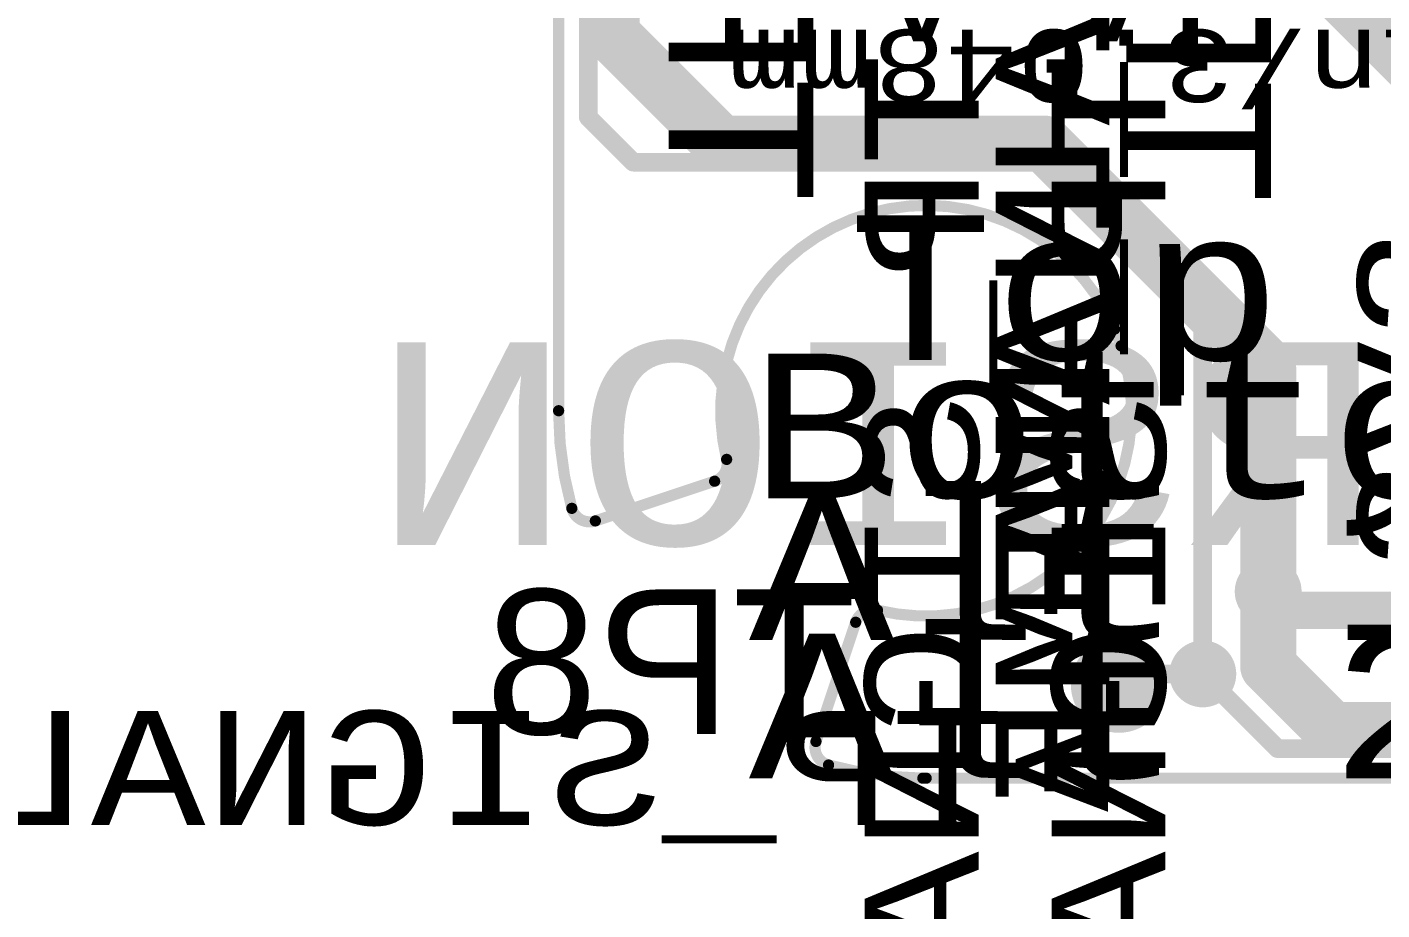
# Model space of a CAD drawing. Header units: inches. Extents: x -2.12 to 4.45, y -3.15 to 1.57.
# Drawn here: x -1.132 to -0.406, y -1.566 to -1.093 of the extents above; entities that cross this region are included whole.
import ezdxf

# ---------------------------------------------------------------- set-up
doc = ezdxf.new("R2010")
doc.units = ezdxf.units.IN
doc.header["$MEASUREMENT"] = 0
for name, color, linetype in [('Bottom', 5, 'Continuous'), ('Bottom 3D Body', 56, 'Continuous'), ('Bottom Overlay', 54, 'Continuous'), ('Bottom Paste', 16, 'Continuous'), ('Bottom Solder', 6, 'Continuous'), ('Bottom Value', 56, 'Continuous'), ('Dimension', 6, 'Continuous'), ('Keep-Out Layer', 6, 'Continuous'), ('Measures', 56, 'Continuous'), ('Top', 1, 'Continuous'), ('Top Solder', 216, 'Continuous'), ('tPlace', 56, 'Continuous'), ('Via Holes', 16, 'Continuous')]:
    doc.layers.add(name, color=color, linetype=linetype)
doc.styles.add('Arial', font='', dxfattribs={"height": 0.2})
doc.styles.add('Courier New', font='', dxfattribs={"height": 0.2})
doc.styles.get('Arial').set_extended_font_data('Arial')
doc.styles.get('Courier New').set_extended_font_data('Courier New')

# ---------------------------------------------------------------- blocks, each defined once
blk = doc.blocks.new('TP11R_B_38')
at = {"layer": 'Bottom'}
h = blk.add_hatch(color=5, dxfattribs=at)
edge = h.paths.add_edge_path()
edge.add_arc((0, 0), 0.02166, 0, 360)
at = {"layer": 'Bottom Paste'}
h = blk.add_hatch(color=16, dxfattribs=at)
edge = h.paths.add_edge_path()
edge.add_arc((0, 0), 0.02166, 0, 360)
at = {"layer": 'Bottom Solder'}
h = blk.add_hatch(color=6, dxfattribs=at)
edge = h.paths.add_edge_path()
edge.add_arc((0, 0), 0.02566, 0, 360)
at = {"layer": 'Bottom 3D Body', "style": 'Courier New', "text_generation_flag": 2}
blk.add_text('>TP_SIGNAL_NAME', height=0.0610235, rotation=180, dxfattribs=at).set_placement((0, 0.075))
blk = doc.blocks.new('TO_236AB_NEX_L_53')
at = {"layer": 'Measures', "style": 'Courier New'}
for s, p in [('Top Padstyle: RX19Y34D0T', (-0.53, -0.306)), ('Bottom Padstyle: RX19Y34D0T', (-0.583, -0.38)), ('Alt 1 Padstyle: OX60Y90D30P', (-0.583, -0.456)), ('Alt 2 Padstyle: OX90Y60D30P', (-0.583, -0.53))]:
    blk.add_text(s, height=0.0775, dxfattribs=at).set_placement(p)
blk = doc.blocks.new('TP11R_B_74')
at = {"layer": 'Bottom 3D Body', "style": 'Courier New', "text_generation_flag": 2}
blk.add_text('>TP_SIGNAL_NAME', height=0.0610235, rotation=-180, dxfattribs=at).set_placement((0, 0.075))
blk = doc.blocks.new('TP11R_B_75')
at = {"layer": 'Bottom 3D Body', "style": 'Courier New', "text_generation_flag": 2}
blk.add_text('>TP_SIGNAL_NAME', height=0.0610235, rotation=-180, dxfattribs=at).set_placement((0, 0.075))
blk = doc.blocks.new('TP11R_B_76')
at = {"layer": 'Bottom 3D Body', "style": 'Courier New', "text_generation_flag": 2}
blk.add_text('>TP_SIGNAL_NAME', height=0.0610235, rotation=-180, dxfattribs=at).set_placement((0, 0.075))
blk = doc.blocks.new('TP11R_B_77')
at = {"layer": 'Bottom 3D Body', "style": 'Courier New', "text_generation_flag": 2}
blk.add_text('>TP_SIGNAL_NAME', height=0.0610235, rotation=-180, dxfattribs=at).set_placement((0, 0.075))
blk = doc.blocks.new('TO_236_VIS_L_86')
at = {"layer": 'Measures', "style": 'Courier New'}
blk.add_text('0.12in/3.048mm', height=0.03875, dxfattribs=at).set_placement((-0.148, 0.272))

msp = doc.modelspace()

# ---------------------------------------------------------------- hatches: boundary and pattern name
at = {"layer": 'Bottom'}
h = msp.add_hatch(color=5, dxfattribs=at)
edge = h.paths.add_edge_path()
edge.add_arc((-0.4672, -1.39561), 0.013905, 0, 360)
h = msp.add_hatch(color=5, dxfattribs=at)
edge = h.paths.add_edge_path()
edge.add_arc((-0.5022, -1.43974), 0.013905, 0, 360)
at = {"layer": 'Bottom Solder'}
h = msp.add_hatch(color=6, dxfattribs=at)
edge = h.paths.add_edge_path()
edge.add_arc((-0.4672, -1.39561), 0.017905, 0, 360)
h = msp.add_hatch(color=6, dxfattribs=at)
edge = h.paths.add_edge_path()
edge.add_arc((-0.5022, -1.43974), 0.017905, 0, 360)
at = {"layer": 'Top'}
h = msp.add_hatch(color=1, dxfattribs=at)
edge = h.paths.add_edge_path()
edge.add_arc((-0.4672, -1.39561), 0.013905, 0, 360)
h = msp.add_hatch(color=1, dxfattribs=at)
edge = h.paths.add_edge_path()
edge.add_arc((-0.5022, -1.43974), 0.013905, 0, 360)
at = {"layer": 'Top Solder'}
h = msp.add_hatch(color=216, dxfattribs=at)
edge = h.paths.add_edge_path()
edge.add_arc((-0.4672, -1.39561), 0.017905, 0, 360)
h = msp.add_hatch(color=216, dxfattribs=at)
edge = h.paths.add_edge_path()
edge.add_arc((-0.5022, -1.43974), 0.017905, 0, 360)
at = {"layer": 'Via Holes'}
h = msp.add_hatch(color=7, dxfattribs=at)
edge = h.paths.add_edge_path()
edge.add_arc((-0.4672, -1.39561), 0.005905, 0, 360)
h = msp.add_hatch(color=7, dxfattribs=at)
edge = h.paths.add_edge_path()
edge.add_arc((-0.5022, -1.43974), 0.005905, 0, 360)

# ---------------------------------------------------------------- linework, layer by layer
at = {"layer": 'Bottom'}
for points, const_width in [([(-0.81876, -1.09717), (-0.81876, -0.78217)], 0.03), ([(-0.81876, -1.09717), (-0.76033, -1.15561)], 0.03), ([(-0.76033, -1.15561), (-0.5872, -1.15561)], 0.03), ([(-0.5872, -1.15561), (-0.4672, -1.27561)], 0.03), ([(-0.4672, -1.39561), (-0.4672, -1.27561)], 0.03), ([(-0.4672, -1.43561), (-0.4672, -1.39561)], 0.03), ([(-0.4672, -1.43561), (-0.43307, -1.46974)], 0.03), ([(-0.5472, -1.44561), (-0.53385, -1.43974)], 0.01), ([(-0.53385, -1.43974), (-0.5022, -1.43974)], 0.01), ([(-0.43307, -1.46974), (0.46367, -1.46974)], 0.03)]:
    msp.add_lwpolyline(points, dxfattribs=dict(at, const_width=const_width))
for points, const_width in [([(-0.82626, -1.09717, 1), (-0.81126, -1.09717, 1)], 0.015), ([(-0.82626, -1.09717, 1), (-0.81126, -1.09717, 1)], 0.015), ([(-0.76783, -1.15561, 1), (-0.75283, -1.15561, 1)], 0.015), ([(-0.76783, -1.15561, 1), (-0.75283, -1.15561, 1)], 0.015), ([(-0.5947, -1.15561, 1), (-0.5797, -1.15561, 1)], 0.015), ([(-0.5947, -1.15561, 1), (-0.5797, -1.15561, 1)], 0.015), ([(-0.4747, -1.27561, 1), (-0.4597, -1.27561, 1)], 0.015), ([(-0.4747, -1.27561, 1), (-0.4597, -1.27561, 1)], 0.015), ([(-0.4747, -1.39561, 1), (-0.4597, -1.39561, 1)], 0.015), ([(-0.4747, -1.39561, 1), (-0.4597, -1.39561, 1)], 0.015), ([(-0.4747, -1.43561, 1), (-0.4597, -1.43561, 1)], 0.015), ([(-0.4747, -1.43561, 1), (-0.4597, -1.43561, 1)], 0.015), ([(-0.53635, -1.43974, 1), (-0.53135, -1.43974, 1)], 0.005), ([(-0.53635, -1.43974, 1), (-0.53135, -1.43974, 1)], 0.005), ([(-0.5047, -1.43974, 1), (-0.4997, -1.43974, 1)], 0.005), ([(-0.5497, -1.44561, 1), (-0.5447, -1.44561, 1)], 0.005), ([(-0.44057, -1.46974, 1), (-0.42557, -1.46974, 1)], 0.015), ([(-0.44057, -1.46974, 1), (-0.42557, -1.46974, 1)], 0.015)]:
    msp.add_lwpolyline(points, format="xyb", close=True, dxfattribs=dict(at, const_width=const_width))
at = {"layer": 'Dimension', "const_width": 0.006}
for points in [[(-0.8472, -1.29876), (-0.8472, 0.07919)], [(-0.54941, -1.25503), (-0.54598, -1.26399)], [(-0.82753, -1.35778), (-0.76366, -1.33651)], [(-0.70937, -1.47594), (-0.6881, -1.41207)], [(-0.65214, -1.4956), (-0.65035, -1.49561)], [(-0.65035, -1.49561), (2.89296, -1.49561)]]:
    msp.add_lwpolyline(points, dxfattribs=at)
for points in [[(-0.75722, -1.32483, -0.918669), (-0.54941, -1.25503)], [(-0.54598, -1.26399, -0.5898417), (-0.67642, -1.40563)], [(-0.84013, -1.35105, -0.067325), (-0.8472, -1.29876)], [(-0.75722, -1.32483, -0.3903332), (-0.76366, -1.33651)], [(-0.82753, -1.35778, -0.4297176), (-0.84013, -1.35105)], [(-0.6881, -1.41207, -0.3903271), (-0.67642, -1.40563)], [(-0.70264, -1.48854, -0.4297233), (-0.70937, -1.47594)], [(-0.65214, -1.4956, -0.0650338), (-0.70264, -1.48854)]]:
    msp.add_lwpolyline(points, format="xyb", dxfattribs=at)
at = {"layer": 'Dimension', "const_width": 0.003}
for points in [[(-0.55091, -1.25503, 1), (-0.54791, -1.25503, 1)], [(-0.55091, -1.25503, 1), (-0.54791, -1.25503, 1)], [(-0.54748, -1.26399, 1), (-0.54448, -1.26399, 1)], [(-0.54748, -1.26399, 1), (-0.54448, -1.26399, 1)], [(-0.8487, -1.29876, 1), (-0.8457, -1.29876, 1)], [(-0.8487, -1.29876, 1), (-0.8457, -1.29876, 1)], [(-0.75872, -1.32483, 1), (-0.75572, -1.32483, 1)], [(-0.75872, -1.32483, 1), (-0.75572, -1.32483, 1)], [(-0.76516, -1.33651, 1), (-0.76216, -1.33651, 1)], [(-0.76516, -1.33651, 1), (-0.76216, -1.33651, 1)], [(-0.84163, -1.35105, 1), (-0.83863, -1.35105, 1)], [(-0.84163, -1.35105, 1), (-0.83863, -1.35105, 1)], [(-0.82903, -1.35778, 1), (-0.82603, -1.35778, 1)], [(-0.82903, -1.35778, 1), (-0.82603, -1.35778, 1)], [(-0.67792, -1.40563, 1), (-0.67492, -1.40563, 1)], [(-0.67792, -1.40563, 1), (-0.67492, -1.40563, 1)], [(-0.6896, -1.41207, 1), (-0.6866, -1.41207, 1)], [(-0.6896, -1.41207, 1), (-0.6866, -1.41207, 1)], [(-0.71087, -1.47594, 1), (-0.70787, -1.47594, 1)], [(-0.71087, -1.47594, 1), (-0.70787, -1.47594, 1)], [(-0.70414, -1.48854, 1), (-0.70114, -1.48854, 1)], [(-0.70414, -1.48854, 1), (-0.70114, -1.48854, 1)], [(-0.65364, -1.4956, 1), (-0.65064, -1.4956, 1)], [(-0.65364, -1.4956, 1), (-0.65064, -1.4956, 1)], [(-0.65185, -1.49561, 1), (-0.64885, -1.49561, 1)], [(-0.65185, -1.49561, 1), (-0.64885, -1.49561, 1)]]:
    msp.add_lwpolyline(points, format="xyb", close=True, dxfattribs=at)
at = {"layer": 'Keep-Out Layer', "const_width": 0.006}
for points in [[(-0.8472, -1.29876), (-0.8472, 0.07919)], [(-0.54941, -1.25503), (-0.54598, -1.26399)], [(-0.82753, -1.35778), (-0.76366, -1.33651)], [(-0.70937, -1.47594), (-0.6881, -1.41207)], [(-0.65214, -1.4956), (-0.65035, -1.49561)], [(-0.65035, -1.49561), (2.89296, -1.49561)]]:
    msp.add_lwpolyline(points, dxfattribs=at)
for points in [[(-0.75722, -1.32483, -0.918669), (-0.54941, -1.25503)], [(-0.54598, -1.26399, -0.5898417), (-0.67642, -1.40563)], [(-0.84013, -1.35105, -0.067325), (-0.8472, -1.29876)], [(-0.75722, -1.32483, -0.3903332), (-0.76366, -1.33651)], [(-0.82753, -1.35778, -0.4297176), (-0.84013, -1.35105)], [(-0.6881, -1.41207, -0.3903271), (-0.67642, -1.40563)], [(-0.70264, -1.48854, -0.4297233), (-0.70937, -1.47594)], [(-0.65214, -1.4956, -0.0650338), (-0.70264, -1.48854)]]:
    msp.add_lwpolyline(points, format="xyb", dxfattribs=at)
at = {"layer": 'Keep-Out Layer', "const_width": 0.003}
for points in [[(-0.55091, -1.25503, 1), (-0.54791, -1.25503, 1)], [(-0.55091, -1.25503, 1), (-0.54791, -1.25503, 1)], [(-0.54748, -1.26399, 1), (-0.54448, -1.26399, 1)], [(-0.54748, -1.26399, 1), (-0.54448, -1.26399, 1)], [(-0.8487, -1.29876, 1), (-0.8457, -1.29876, 1)], [(-0.8487, -1.29876, 1), (-0.8457, -1.29876, 1)], [(-0.75872, -1.32483, 1), (-0.75572, -1.32483, 1)], [(-0.75872, -1.32483, 1), (-0.75572, -1.32483, 1)], [(-0.76516, -1.33651, 1), (-0.76216, -1.33651, 1)], [(-0.76516, -1.33651, 1), (-0.76216, -1.33651, 1)], [(-0.84163, -1.35105, 1), (-0.83863, -1.35105, 1)], [(-0.84163, -1.35105, 1), (-0.83863, -1.35105, 1)], [(-0.82903, -1.35778, 1), (-0.82603, -1.35778, 1)], [(-0.82903, -1.35778, 1), (-0.82603, -1.35778, 1)], [(-0.67792, -1.40563, 1), (-0.67492, -1.40563, 1)], [(-0.67792, -1.40563, 1), (-0.67492, -1.40563, 1)], [(-0.6896, -1.41207, 1), (-0.6866, -1.41207, 1)], [(-0.6896, -1.41207, 1), (-0.6866, -1.41207, 1)], [(-0.71087, -1.47594, 1), (-0.70787, -1.47594, 1)], [(-0.71087, -1.47594, 1), (-0.70787, -1.47594, 1)], [(-0.70414, -1.48854, 1), (-0.70114, -1.48854, 1)], [(-0.70414, -1.48854, 1), (-0.70114, -1.48854, 1)], [(-0.65364, -1.4956, 1), (-0.65064, -1.4956, 1)], [(-0.65364, -1.4956, 1), (-0.65064, -1.4956, 1)], [(-0.65185, -1.49561, 1), (-0.64885, -1.49561, 1)], [(-0.65185, -1.49561, 1), (-0.64885, -1.49561, 1)]]:
    msp.add_lwpolyline(points, format="xyb", close=True, dxfattribs=at)
at = {"layer": 'Top'}
for points, const_width in [([(-0.83133, -1.14148), (-0.83133, -0.54561)], 0.01), ([(-0.54594, -0.94435), (-0.3622, -1.12809)], 0.05), ([(-0.83133, -1.14148), (-0.8072, -1.16561)], 0.01), ([(-0.8072, -1.16561), (-0.5672, -1.16561)], 0.01), ([(-0.5672, -1.16561), (-0.5022, -1.23061)], 0.01), ([(-0.5022, -1.43974), (-0.5022, -1.23061)], 0.01), ([(-0.4672, -1.39561), (-0.4572, -1.40561)], 0.02), ([(-0.4572, -1.40561), (-0.2902, -1.40561)], 0.02), ([(-0.5022, -1.43974), (-0.4622, -1.47974)], 0.01), ([(-0.4622, -1.47974), (0.69889, -1.47974)], 0.01)]:
    msp.add_lwpolyline(points, dxfattribs=dict(at, const_width=const_width))
for points, const_width in [([(-0.83383, -1.14148, 1), (-0.82883, -1.14148, 1)], 0.005), ([(-0.83383, -1.14148, 1), (-0.82883, -1.14148, 1)], 0.005), ([(-0.8097, -1.16561, 1), (-0.8047, -1.16561, 1)], 0.005), ([(-0.8097, -1.16561, 1), (-0.8047, -1.16561, 1)], 0.005), ([(-0.5697, -1.16561, 1), (-0.5647, -1.16561, 1)], 0.005), ([(-0.5697, -1.16561, 1), (-0.5647, -1.16561, 1)], 0.005), ([(-0.5047, -1.23061, 1), (-0.4997, -1.23061, 1)], 0.005), ([(-0.5047, -1.23061, 1), (-0.4997, -1.23061, 1)], 0.005), ([(-0.4722, -1.39561, 1), (-0.4622, -1.39561, 1)], 0.01), ([(-0.4622, -1.40561, 1), (-0.4522, -1.40561, 1)], 0.01), ([(-0.4622, -1.40561, 1), (-0.4522, -1.40561, 1)], 0.01), ([(-0.5047, -1.43974, 1), (-0.4997, -1.43974, 1)], 0.005), ([(-0.5047, -1.43974, 1), (-0.4997, -1.43974, 1)], 0.005), ([(-0.4647, -1.47974, 1), (-0.4597, -1.47974, 1)], 0.005), ([(-0.4647, -1.47974, 1), (-0.4597, -1.47974, 1)], 0.005)]:
    msp.add_lwpolyline(points, format="xyb", close=True, dxfattribs=dict(at, const_width=const_width))

# ---------------------------------------------------------------- block references
for name, p, rotation in [('TO_236_VIS_L_86', (-0.3612, -0.82261), 180), ('TP11R_B_74', (-0.6272, -0.50061), 270), ('TP11R_B_75', (-0.6272, -0.59561), 270), ('TP11R_B_77', (-0.6972, -1.04561), 270), ('TP11R_B_76', (-0.5972, -1.04561), 270), ('TP11R_B_38', (-0.5472, -1.44561), 180)]:
    msp.add_blockref(name, p, dxfattribs=dict(rotation=rotation))
msp.add_blockref('TO_236AB_NEX_L_53', (-0.1622, -0.96561))

# ---------------------------------------------------------------- texts
at = {"layer": 'Bottom Overlay', "text_generation_flag": 2}
for s, height, rotation, style, p in [('TP14', 0.0775, 270, 'Arial', (-0.788209, -1.186635)), ('TP15', 0.0775, 270, 'Arial', (-0.543209, -1.187164)), ('>PCB_VERSION', 0.1085, 360, 'Courier New', (0.3568, -1.37061))]:
    msp.add_text(s, height=height, rotation=rotation, dxfattribs=dict(at, style=style)).set_placement(p)
at = {"layer": 'Bottom Overlay', "style": 'Arial', "text_generation_flag": 2}
msp.add_text('TP8', height=0.0775, dxfattribs=at).set_placement((-0.688022, -1.47199))
at = {"layer": 'Bottom Value', "style": 'Arial', "text_generation_flag": 2}
msp.add_text('TPTP11R', height=0.00155, dxfattribs=at).set_placement((-0.5332, -1.46561))
at = {"layer": 'tPlace', "style": 'Courier New'}
msp.add_text('3V3', height=0.062, rotation=90, dxfattribs=at).set_placement((-0.3572, -1.38561))

doc.saveas('drawing.dxf')
